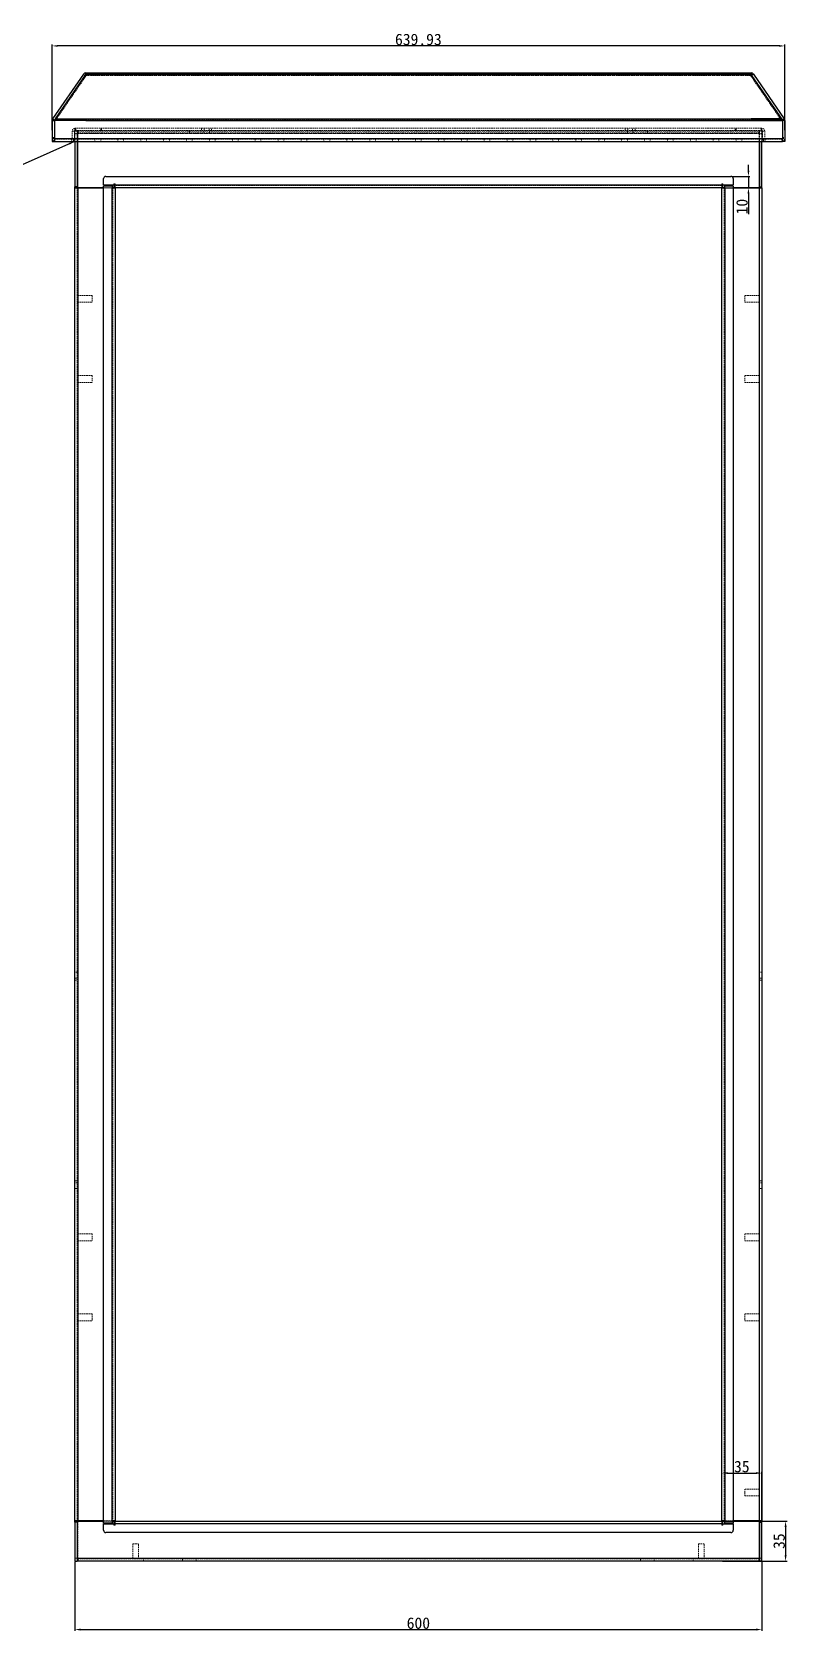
# Model space of a CAD drawing. Header units: millimetres. Extents: x -14348 to 6039, y -1826 to 2921.
# Drawn here: x -5741 to -5081, y 540 to 1937 of the extents above; entities that cross this region are included whole.
import ezdxf

# ---------------------------------------------------------------- set-up
doc = ezdxf.new("R2010")
doc.units = ezdxf.units.MM
doc.linetypes.add('HIDDEN', pattern=[1.905, 1.27, -0.635])
doc.layers.add('标注', color=3, linetype='Continuous')
doc.dimstyles.new('ISO-25', dxfattribs={"dimtxt": 10, "dimasz": 5, "dimexe": 1.25, "dimexo": 0.625, "dimtad": 1, "dimdsep": 46, "dimtxsty": 'Standard', "dimcen": 2.5, "dimadec": 0, "dimazin": 0, "dimtfac": 1, "dimtmove": 0, "dimatfit": 3, "dimfxl": 1, "dimarcsym": 0})

# ---------------------------------------------------------------- blocks, each defined once
blk = doc.blocks.new('*D184')
at = {"layer": 'Defpoints', "color": 0, "transparency": 16777216}
for p in [(-5723.3, 1924.6), (-5723.3, 1850.2), (-5083.4, 1850.2)]:
    blk.add_point(p, dxfattribs=at)
at = {"layer": '标注', "color": 0, "lineweight": -2, "transparency": 16777216}
for p, q in [((-5723.3, 1850.9), (-5723.3, 1925.9)), ((-5088.4, 1924.6), (-5718.3, 1924.6)), ((-5083.4, 1850.9), (-5083.4, 1925.9))]:
    blk.add_line(p, q, dxfattribs=at)
at = {"layer": '标注', "color": 0, "transparency": 16777216}
for points in [[(-5718.3, 1925.4), (-5718.3, 1923.8), (-5723.3, 1924.6)], [(-5088.4, 1925.4), (-5088.4, 1923.8), (-5083.4, 1924.6)]]:
    blk.add_solid(points, dxfattribs=at)
at = {"layer": '标注', "color": 0, "transparency": 16777216, "insert": (-5403.4, 1930.2), "char_height": 10, "attachment_point": 5}
blk.add_mtext('639.93', dxfattribs=at)
blk = doc.blocks.new('*D198')
at = {"layer": 'Defpoints', "color": 0, "transparency": 16777216}
for p in [(-5138.5, 635.6), (-5138.5, 600.6), (-5082.7, 600.6)]:
    blk.add_point(p, dxfattribs=at)
at = {"layer": '标注', "color": 0, "lineweight": -2, "transparency": 16777216}
for p, q in [((-5137.8, 635.6), (-5081.4, 635.6)), ((-5082.7, 630.6), (-5082.7, 605.6)), ((-5137.8, 600.6), (-5081.4, 600.6))]:
    blk.add_line(p, q, dxfattribs=at)
at = {"layer": '标注', "color": 0, "transparency": 16777216}
for points in [[(-5083.5, 630.6), (-5081.8, 630.6), (-5082.7, 635.6)], [(-5083.5, 605.6), (-5081.8, 605.6), (-5082.7, 600.6)]]:
    blk.add_solid(points, dxfattribs=at)
at = {"layer": '标注', "color": 0, "transparency": 16777216, "insert": (-5088.3, 618.1), "char_height": 10, "attachment_point": 5, "rotation": 90}
blk.add_mtext('35', dxfattribs=at)
blk = doc.blocks.new('*D199')
at = {"layer": 'Defpoints', "color": 0, "transparency": 16777216}
for p in [(-5103.4, 677.6), (-5138.4, 635.7), (-5103.4, 635.6)]:
    blk.add_point(p, dxfattribs=at)
at = {"layer": '标注', "color": 0, "lineweight": -2, "transparency": 16777216}
for p, q in [((-5138.4, 636.3), (-5138.4, 678.8)), ((-5133.4, 677.6), (-5108.4, 677.6)), ((-5103.4, 636.2), (-5103.4, 678.8))]:
    blk.add_line(p, q, dxfattribs=at)
at = {"layer": '标注', "color": 0, "transparency": 16777216}
for points in [[(-5133.4, 678.4), (-5133.4, 676.8), (-5138.4, 677.6)], [(-5108.4, 678.4), (-5108.4, 676.8), (-5103.4, 677.6)]]:
    blk.add_solid(points, dxfattribs=at)
at = {"layer": '标注', "color": 0, "transparency": 16777216, "insert": (-5120.9, 683.2), "char_height": 10, "attachment_point": 5}
blk.add_mtext('35', dxfattribs=at)
blk = doc.blocks.new('*D200')
at = {"layer": 'Defpoints', "color": 0, "transparency": 16777216}
for p in [(-5130.4, 1810.6), (-5138.5, 1800.6), (-5115.1, 1800.6)]:
    blk.add_point(p, dxfattribs=at)
at = {"layer": '标注', "color": 0, "lineweight": -2, "transparency": 16777216}
for p, q in [((-5115.1, 1815.6), (-5115.1, 1820.6)), ((-5129.7, 1810.6), (-5113.9, 1810.6)), ((-5115.1, 1810.6), (-5115.1, 1800.6)), ((-5137.8, 1800.6), (-5113.9, 1800.6)), ((-5115.1, 1795.6), (-5115.1, 1777.7))]:
    blk.add_line(p, q, dxfattribs=at)
at = {"layer": '标注', "color": 0, "transparency": 16777216}
for points in [[(-5115.9, 1815.6), (-5114.3, 1815.6), (-5115.1, 1810.6)], [(-5115.9, 1795.6), (-5114.3, 1795.6), (-5115.1, 1800.6)]]:
    blk.add_solid(points, dxfattribs=at)
at = {"layer": '标注', "color": 0, "transparency": 16777216, "insert": (-5120.7, 1784.2), "char_height": 10, "attachment_point": 5, "rotation": 90}
blk.add_mtext('10', dxfattribs=at)
blk = doc.blocks.new('*D202')
at = {"layer": 'Defpoints', "color": 0, "transparency": 16777216}
for p in [(-5703.4, 600.6), (-5103.4, 600.6), (-5103.4, 540.8)]:
    blk.add_point(p, dxfattribs=at)
at = {"layer": '标注', "color": 0, "lineweight": -2, "transparency": 16777216}
for p, q in [((-5703.4, 600), (-5703.4, 539.6)), ((-5103.4, 600), (-5103.4, 539.6)), ((-5698.4, 540.8), (-5108.4, 540.8))]:
    blk.add_line(p, q, dxfattribs=at)
at = {"layer": '标注', "color": 0, "transparency": 16777216}
for points in [[(-5698.4, 541.7), (-5698.4, 540), (-5703.4, 540.8)], [(-5108.4, 541.7), (-5108.4, 540), (-5103.4, 540.8)]]:
    blk.add_solid(points, dxfattribs=at)
at = {"layer": '标注', "color": 0, "transparency": 16777216, "insert": (-5403.4, 546.4), "char_height": 10, "attachment_point": 5}
blk.add_mtext('600', dxfattribs=at)

msp = doc.modelspace()

# ---------------------------------------------------------------- linework, layer by layer
at = {"color": 7, "linetype": 'Continuous', "lineweight": 25}
for p, q in [((-5693.923, 1899.909), (-5693.923, 1900.993)), ((-5693.923, 1900.993), (-5112.803, 1900.993)), ((-5112.803, 1900.993), (-5112.803, 1899.909)), ((-5695.983, 1899.909), (-5722.887, 1860.764)), ((-5694.335, 1898.776), (-5721.239, 1859.631)), ((-5720.345, 1860.764), (-5693.442, 1899.909)), ((-5695.983, 1899.909), (-5694.335, 1898.776)), ((-5693.442, 1899.909), (-5693.923, 1899.909)), ((-5693.923, 1899.909), (-5693.923, 1899.208)), ((-5693.442, 1899.909), (-5113.284, 1899.909)), ((-5086.381, 1860.764), (-5113.284, 1899.909)), ((-5112.803, 1899.909), (-5113.284, 1899.909)), ((-5112.803, 1899.909), (-5112.803, 1899.208)), ((-5110.742, 1899.909), (-5112.391, 1898.776)), ((-5112.391, 1898.776), (-5085.487, 1859.631)), ((-5110.742, 1899.909), (-5083.839, 1860.764)), ((-5723.326, 1859.348), (-5721.326, 1859.348)), ((-5723.326, 1859.348), (-5723.326, 1841.124)), ((-5722.887, 1860.764), (-5721.239, 1859.631)), ((-5721.326, 1859.348), (-5721.326, 1841.124)), ((-5693.923, 1859.348), (-5721.226, 1859.348)), ((-5721.226, 1859.348), (-5721.226, 1843.624)), ((-5720.345, 1859.631), (-5720.345, 1860.764)), ((-5720.345, 1860.764), (-5693.923, 1860.764)), ((-5720.345, 1859.631), (-5693.923, 1859.631)), ((-5693.923, 1860.764), (-5112.803, 1860.764)), ((-5693.923, 1859.348), (-5693.923, 1860.764)), ((-5693.923, 1859.348), (-5112.803, 1859.348)), ((-5112.803, 1860.764), (-5112.803, 1859.348)), ((-5086.381, 1860.764), (-5112.803, 1860.764)), ((-5086.381, 1859.631), (-5112.803, 1859.631)), ((-5112.803, 1859.348), (-5085.499, 1859.348)), ((-5086.381, 1859.631), (-5086.381, 1860.764)), ((-5085.499, 1859.348), (-5085.499, 1843.624)), ((-5083.839, 1860.764), (-5085.487, 1859.631)), ((-5083.399, 1859.348), (-5085.399, 1859.348)), ((-5085.399, 1859.348), (-5085.399, 1841.124)), ((-5083.399, 1859.348), (-5083.399, 1841.124)), ((-5723.326, 1841.124), (-5721.326, 1841.124)), ((-5721.226, 1843.624), (-5085.499, 1843.624)), ((-5721.226, 1841.124), (-5721.226, 1843.624)), ((-5721.226, 1841.124), (-5085.499, 1841.124)), ((-5703.363, 1841.124), (-5703.363, 1801.524)), ((-5701.363, 1841.124), (-5701.363, 1801.524)), ((-5701.263, 1800.624), (-5701.263, 1841.124)), ((-5105.463, 1841.124), (-5105.463, 1800.624)), ((-5105.363, 1801.524), (-5105.363, 1841.124)), ((-5103.363, 1801.524), (-5103.363, 1841.124)), ((-5085.499, 1843.624), (-5085.499, 1841.124)), ((-5083.399, 1841.124), (-5085.399, 1841.124)), ((-5678.363, 1803.124), (-5678.363, 1808.624)), ((-5678.363, 1803.124), (-5668.263, 1803.124)), ((-5676.363, 1810.624), (-5130.363, 1810.624)), ((-5669.263, 1803.124), (-5669.263, 1800.624)), ((-5668.263, 1803.124), (-5138.463, 1803.124)), ((-5668.263, 1800.624), (-5668.263, 1803.124)), ((-5138.463, 1803.124), (-5128.363, 1803.124)), ((-5138.463, 1803.124), (-5138.463, 1800.624)), ((-5137.463, 1800.624), (-5137.463, 1803.124)), ((-5128.363, 1808.624), (-5128.363, 1803.124)), ((-5701.363, 1801.524), (-5703.363, 1801.524)), ((-5703.363, 1800.524), (-5703.363, 1801.524)), ((-5703.363, 1800.524), (-5700.863, 1800.524)), ((-5703.363, 635.724), (-5703.363, 1800.524)), ((-5701.363, 1800.524), (-5701.363, 1801.524)), ((-5678.363, 1800.624), (-5701.263, 1800.624)), ((-5700.863, 1800.524), (-5700.863, 635.724)), ((-5700.863, 1800.524), (-5678.363, 1800.524)), ((-5678.363, 633.924), (-5678.363, 1802.324)), ((-5678.363, 1802.324), (-5670.863, 1802.324)), ((-5670.863, 1802.324), (-5670.863, 1800.524)), ((-5669.263, 1800.624), (-5670.863, 1800.624)), ((-5670.863, 635.724), (-5670.863, 1800.524)), ((-5670.863, 1800.524), (-5668.363, 1800.524)), ((-5668.363, 1800.524), (-5668.363, 635.724)), ((-5138.463, 1800.624), (-5668.263, 1800.624)), ((-5138.363, 1800.524), (-5135.863, 1800.524)), ((-5138.363, 635.724), (-5138.363, 1800.524)), ((-5135.863, 1800.624), (-5137.463, 1800.624)), ((-5135.863, 1800.524), (-5135.863, 1802.324)), ((-5135.863, 1802.324), (-5128.363, 1802.324)), ((-5135.863, 1800.524), (-5135.863, 635.724)), ((-5128.363, 1802.324), (-5128.363, 633.924)), ((-5105.463, 1800.624), (-5128.363, 1800.624)), ((-5128.363, 1800.524), (-5105.863, 1800.524)), ((-5105.863, 1800.524), (-5105.863, 635.724)), ((-5105.863, 1800.524), (-5103.363, 1800.524)), ((-5105.363, 1801.524), (-5103.363, 1801.524)), ((-5105.363, 1801.524), (-5105.363, 1800.524)), ((-5103.363, 1800.524), (-5103.363, 1801.524)), ((-5103.363, 1800.524), (-5103.363, 635.724)), ((-5700.863, 635.724), (-5703.363, 635.724)), ((-5703.363, 634.724), (-5703.363, 635.724)), ((-5701.363, 634.724), (-5703.363, 634.724)), ((-5703.363, 634.724), (-5703.363, 600.624)), ((-5701.363, 634.724), (-5701.363, 635.724)), ((-5701.363, 634.724), (-5701.363, 600.624)), ((-5701.263, 603.124), (-5701.263, 635.624)), ((-5701.263, 635.624), (-5678.363, 635.624)), ((-5678.363, 635.724), (-5700.863, 635.724)), ((-5670.863, 633.924), (-5678.363, 633.924)), ((-5678.363, 627.624), (-5678.363, 633.124)), ((-5678.363, 633.124), (-5668.263, 633.124)), ((-5670.863, 635.724), (-5670.863, 633.924)), ((-5668.363, 635.724), (-5670.863, 635.724)), ((-5670.863, 635.624), (-5669.263, 635.624)), ((-5669.263, 635.624), (-5669.263, 633.124)), ((-5668.263, 635.624), (-5138.463, 635.624)), ((-5668.263, 633.124), (-5668.263, 635.624)), ((-5138.463, 633.124), (-5668.263, 633.124)), ((-5138.463, 635.624), (-5138.463, 633.124)), ((-5138.463, 633.124), (-5128.363, 633.124)), ((-5135.863, 635.724), (-5138.363, 635.724)), ((-5137.463, 633.124), (-5137.463, 635.624)), ((-5137.463, 635.624), (-5135.863, 635.624)), ((-5135.863, 633.924), (-5135.863, 635.724)), ((-5128.363, 633.924), (-5135.863, 633.924)), ((-5105.863, 635.724), (-5128.363, 635.724)), ((-5128.363, 635.624), (-5105.463, 635.624)), ((-5128.363, 633.124), (-5128.363, 627.624)), ((-5103.363, 635.724), (-5105.863, 635.724)), ((-5105.463, 635.624), (-5105.463, 603.124)), ((-5105.363, 635.724), (-5105.363, 634.724)), ((-5105.363, 600.624), (-5105.363, 634.724)), ((-5105.363, 634.724), (-5103.363, 634.724)), ((-5103.363, 634.724), (-5103.363, 635.724)), ((-5103.363, 600.624), (-5103.363, 634.724)), ((-5130.363, 625.624), (-5676.363, 625.624)), ((-5701.263, 603.124), (-5105.463, 603.124)), ((-5701.263, 600.624), (-5701.263, 603.124)), ((-5105.463, 603.124), (-5105.463, 600.624)), ((-5703.363, 600.624), (-5701.363, 600.624)), ((-5105.463, 600.624), (-5701.263, 600.624)), ((-5103.363, 600.624), (-5105.363, 600.624))]:
    msp.add_line(p, q, dxfattribs=at)
at = {"color": 7, "linetype": 'HIDDEN', "lineweight": 18}
for p, q in [((-5693.442, 1898.776), (-5720.345, 1859.631)), ((-5693.923, 1899.208), (-5693.923, 1898.776)), ((-5693.923, 1898.993), (-5112.803, 1898.993)), ((-5693.442, 1898.776), (-5693.923, 1898.776)), ((-5693.442, 1899.909), (-5693.442, 1898.776)), ((-5113.284, 1899.909), (-5693.442, 1899.909)), ((-5113.284, 1898.776), (-5693.442, 1898.776)), ((-5113.284, 1899.909), (-5113.284, 1898.776)), ((-5113.284, 1898.776), (-5086.381, 1859.631)), ((-5112.803, 1898.776), (-5113.284, 1898.776)), ((-5112.803, 1899.208), (-5112.803, 1898.776)), ((-5112.803, 1860.764), (-5693.923, 1860.764)), ((-5693.923, 1859.631), (-5112.803, 1859.631)), ((-5112.803, 1859.348), (-5693.923, 1859.348)), ((-5721.326, 1844.624), (-5723.326, 1844.624)), ((-5703.826, 1850.124), (-5705.826, 1850.124)), ((-5705.826, 1843.624), (-5705.826, 1850.124)), ((-5703.826, 1843.624), (-5703.826, 1850.124)), ((-5102.999, 1850.124), (-5703.726, 1850.124)), ((-5703.726, 1850.124), (-5703.726, 1843.624)), ((-5703.363, 1850.624), (-5701.363, 1850.624)), ((-5703.363, 1850.624), (-5703.363, 1841.124)), ((-5703.363, 1847.917), (-5701.363, 1847.917)), ((-5703.326, 1852.624), (-5703.326, 1850.624)), ((-5702.619, 1852.624), (-5703.326, 1852.624)), ((-5104.107, 1852.624), (-5702.619, 1852.624)), ((-5702.619, 1852.624), (-5702.619, 1850.624)), ((-5701.363, 1850.624), (-5105.363, 1850.624)), ((-5701.363, 1850.624), (-5701.363, 1841.124)), ((-5701.263, 1848.124), (-5701.263, 1850.624)), ((-5701.263, 1848.624), (-5105.463, 1848.624)), ((-5701.263, 1841.124), (-5701.263, 1848.124)), ((-5105.463, 1848.124), (-5701.263, 1848.124)), ((-5700.863, 603.124), (-5700.863, 1848.124)), ((-5700.863, 1848.124), (-5105.863, 1848.124)), ((-5700.863, 1800.624), (-5700.863, 1848.124)), ((-5700.656, 1850.624), (-5700.656, 1848.624)), ((-5680.826, 1850.624), (-5680.826, 1852.624)), ((-5680.119, 1852.624), (-5680.119, 1850.624)), ((-5603.363, 1850.624), (-5603.363, 1848.624)), ((-5592.688, 1852.624), (-5592.688, 1850.624)), ((-5590.863, 1850.624), (-5590.863, 1848.624)), ((-5590.463, 1852.624), (-5590.463, 1850.624)), ((-5586.263, 1850.624), (-5586.263, 1852.624)), ((-5585.863, 1848.624), (-5585.863, 1850.624)), ((-5584.038, 1850.624), (-5584.038, 1852.624)), ((-5222.688, 1852.624), (-5222.688, 1850.624)), ((-5220.863, 1850.624), (-5220.863, 1848.624)), ((-5220.463, 1852.624), (-5220.463, 1850.624)), ((-5216.263, 1850.624), (-5216.263, 1852.624)), ((-5215.863, 1848.624), (-5215.863, 1850.624)), ((-5214.038, 1850.624), (-5214.038, 1852.624)), ((-5203.363, 1850.624), (-5203.363, 1848.624)), ((-5126.607, 1850.624), (-5126.607, 1852.624)), ((-5125.899, 1852.624), (-5125.899, 1850.624)), ((-5106.07, 1848.624), (-5106.07, 1850.624)), ((-5105.863, 1848.124), (-5105.863, 603.124)), ((-5105.863, 1848.124), (-5105.863, 1800.624)), ((-5105.463, 1850.624), (-5105.463, 1848.124)), ((-5105.463, 1848.124), (-5105.463, 1841.124)), ((-5103.363, 1850.624), (-5105.363, 1850.624)), ((-5105.363, 1841.124), (-5105.363, 1850.624)), ((-5103.363, 1847.917), (-5105.363, 1847.917)), ((-5104.107, 1852.624), (-5104.107, 1850.624)), ((-5103.399, 1852.624), (-5104.107, 1852.624)), ((-5103.399, 1852.624), (-5103.399, 1850.624)), ((-5103.363, 1841.124), (-5103.363, 1850.624)), ((-5102.999, 1843.624), (-5102.999, 1850.124)), ((-5102.899, 1850.124), (-5100.899, 1850.124)), ((-5102.899, 1850.124), (-5102.899, 1843.624)), ((-5100.899, 1850.124), (-5100.899, 1843.624)), ((-5085.399, 1844.624), (-5083.399, 1844.624)), ((-5721.326, 1843.624), (-5723.326, 1843.624)), ((-5721.226, 1843.624), (-5085.499, 1843.624)), ((-5085.499, 1843.124), (-5721.226, 1843.124)), ((-5721.226, 1841.157), (-5720.826, 1841.124)), ((-5720.826, 1843.124), (-5720.826, 1841.124)), ((-5706.326, 1843.124), (-5706.326, 1841.124)), ((-5705.826, 1843.624), (-5703.826, 1843.624)), ((-5704.726, 1843.124), (-5704.726, 1841.124)), ((-5703.726, 1843.624), (-5102.999, 1843.624)), ((-5703.726, 1843.624), (-5703.726, 1843.124)), ((-5703.726, 1843.124), (-5703.726, 1841.124)), ((-5685.863, 1843.124), (-5685.863, 1841.124)), ((-5680.863, 1843.124), (-5680.863, 1841.124)), ((-5665.863, 1843.124), (-5665.863, 1841.124)), ((-5660.863, 1843.124), (-5660.863, 1841.124)), ((-5645.863, 1843.124), (-5645.863, 1841.124)), ((-5640.863, 1843.124), (-5640.863, 1841.124)), ((-5625.863, 1843.124), (-5625.863, 1841.124)), ((-5620.863, 1843.124), (-5620.863, 1841.124)), ((-5605.863, 1843.124), (-5605.863, 1841.124)), ((-5600.863, 1843.124), (-5600.863, 1841.124)), ((-5585.863, 1843.124), (-5585.863, 1841.124)), ((-5580.863, 1843.124), (-5580.863, 1841.124)), ((-5565.863, 1843.124), (-5565.863, 1841.124)), ((-5560.863, 1843.124), (-5560.863, 1841.124)), ((-5545.863, 1843.124), (-5545.863, 1841.124)), ((-5540.863, 1843.124), (-5540.863, 1841.124)), ((-5525.863, 1843.124), (-5525.863, 1841.124)), ((-5520.863, 1843.124), (-5520.863, 1841.124)), ((-5505.863, 1843.124), (-5505.863, 1841.124)), ((-5500.863, 1843.124), (-5500.863, 1841.124)), ((-5485.863, 1843.124), (-5485.863, 1841.124)), ((-5480.863, 1843.124), (-5480.863, 1841.124)), ((-5465.863, 1843.124), (-5465.863, 1841.124)), ((-5460.863, 1843.124), (-5460.863, 1841.124)), ((-5445.863, 1843.124), (-5445.863, 1841.124)), ((-5440.863, 1843.124), (-5440.863, 1841.124)), ((-5425.863, 1843.124), (-5425.863, 1841.124)), ((-5420.863, 1843.124), (-5420.863, 1841.124)), ((-5405.863, 1843.124), (-5405.863, 1841.124)), ((-5400.863, 1843.124), (-5400.863, 1841.124)), ((-5385.863, 1843.124), (-5385.863, 1841.124)), ((-5380.863, 1843.124), (-5380.863, 1841.124)), ((-5365.863, 1843.124), (-5365.863, 1841.124)), ((-5360.863, 1843.124), (-5360.863, 1841.124)), ((-5345.863, 1843.124), (-5345.863, 1841.124)), ((-5340.863, 1843.124), (-5340.863, 1841.124)), ((-5325.863, 1843.124), (-5325.863, 1841.124)), ((-5320.863, 1843.124), (-5320.863, 1841.124)), ((-5305.863, 1843.124), (-5305.863, 1841.124)), ((-5300.863, 1843.124), (-5300.863, 1841.124)), ((-5285.863, 1843.124), (-5285.863, 1841.124)), ((-5280.863, 1843.124), (-5280.863, 1841.124)), ((-5265.863, 1843.124), (-5265.863, 1841.124)), ((-5260.863, 1843.124), (-5260.863, 1841.124)), ((-5245.863, 1843.124), (-5245.863, 1841.124)), ((-5240.863, 1843.124), (-5240.863, 1841.124)), ((-5225.863, 1843.124), (-5225.863, 1841.124)), ((-5220.863, 1843.124), (-5220.863, 1841.124)), ((-5205.863, 1843.124), (-5205.863, 1841.124)), ((-5200.863, 1843.124), (-5200.863, 1841.124)), ((-5185.863, 1843.124), (-5185.863, 1841.124)), ((-5180.863, 1843.124), (-5180.863, 1841.124)), ((-5165.863, 1843.124), (-5165.863, 1841.124)), ((-5160.863, 1843.124), (-5160.863, 1841.124)), ((-5145.863, 1843.124), (-5145.863, 1841.124)), ((-5140.863, 1843.124), (-5140.863, 1841.124)), ((-5125.863, 1843.124), (-5125.863, 1841.124)), ((-5120.863, 1843.124), (-5120.863, 1841.124)), ((-5102.999, 1843.124), (-5102.999, 1843.624)), ((-5102.999, 1843.124), (-5102.999, 1841.124)), ((-5100.899, 1843.624), (-5102.899, 1843.624)), ((-5101.999, 1843.124), (-5101.999, 1841.124)), ((-5100.399, 1843.124), (-5100.399, 1841.124)), ((-5085.899, 1843.124), (-5085.899, 1841.124)), ((-5085.899, 1841.124), (-5085.499, 1841.157)), ((-5085.399, 1843.624), (-5083.399, 1843.624)), ((-5668.263, 1804.124), (-5669.263, 1804.124)), ((-5669.263, 1804.124), (-5669.263, 1803.124)), ((-5668.263, 1803.124), (-5668.263, 1804.124)), ((-5668.263, 1803.124), (-5138.463, 1803.124)), ((-5138.463, 1802.624), (-5668.263, 1802.624)), ((-5138.463, 1804.124), (-5138.463, 1803.124)), ((-5137.463, 1804.124), (-5138.463, 1804.124)), ((-5137.463, 1803.124), (-5137.463, 1804.124)), ((-5701.363, 635.724), (-5701.363, 1800.524)), ((-5700.863, 1800.524), (-5700.863, 635.724)), ((-5670.863, 1800.624), (-5678.363, 1800.624)), ((-5678.363, 1800.524), (-5670.863, 1800.524)), ((-5670.863, 635.724), (-5670.863, 1800.524)), ((-5670.363, 1800.524), (-5670.363, 635.724)), ((-5136.363, 635.724), (-5136.363, 1800.524)), ((-5128.363, 1800.624), (-5135.863, 1800.624)), ((-5135.863, 1800.524), (-5135.863, 635.724)), ((-5135.863, 1800.524), (-5128.363, 1800.524)), ((-5105.863, 635.724), (-5105.863, 1800.524)), ((-5105.363, 1800.524), (-5105.363, 635.724)), ((-5701.363, 1115.124), (-5703.363, 1115.124)), ((-5703.363, 1110.124), (-5701.363, 1110.124)), ((-5703.363, 1108.374), (-5701.363, 1108.374)), ((-5103.363, 1115.124), (-5105.363, 1115.124)), ((-5105.363, 1110.124), (-5103.363, 1110.124)), ((-5105.363, 1108.374), (-5103.363, 1108.374)), ((-5703.363, 932.874), (-5701.363, 932.874)), ((-5701.363, 931.124), (-5703.363, 931.124)), ((-5703.363, 926.124), (-5701.363, 926.124)), ((-5105.363, 932.874), (-5103.363, 932.874)), ((-5103.363, 931.124), (-5105.363, 931.124)), ((-5105.363, 926.124), (-5103.363, 926.124)), ((-5700.863, 603.124), (-5700.863, 635.624)), ((-5670.863, 635.724), (-5678.363, 635.724)), ((-5678.363, 635.624), (-5670.863, 635.624)), ((-5669.263, 633.124), (-5669.263, 632.124)), ((-5669.263, 632.124), (-5668.263, 632.124)), ((-5668.263, 633.624), (-5138.463, 633.624)), ((-5138.463, 633.124), (-5668.263, 633.124)), ((-5668.263, 632.124), (-5668.263, 633.124)), ((-5138.463, 633.124), (-5138.463, 632.124)), ((-5138.463, 632.124), (-5137.463, 632.124)), ((-5137.463, 632.124), (-5137.463, 633.124)), ((-5128.363, 635.724), (-5135.863, 635.724)), ((-5135.863, 635.624), (-5128.363, 635.624)), ((-5105.863, 635.624), (-5105.863, 603.124)), ((-5703.363, 603.331), (-5701.363, 603.331)), ((-5701.263, 603.124), (-5105.463, 603.124)), ((-5105.463, 602.624), (-5701.263, 602.624)), ((-5105.863, 603.124), (-5700.863, 603.124)), ((-5700.656, 602.624), (-5700.656, 600.624)), ((-5643.363, 600.624), (-5643.363, 602.624)), ((-5609.363, 602.624), (-5609.363, 600.624)), ((-5597.363, 600.624), (-5597.363, 602.624)), ((-5209.363, 602.624), (-5209.363, 600.624)), ((-5197.363, 600.624), (-5197.363, 602.624)), ((-5163.363, 600.624), (-5163.363, 602.624)), ((-5106.07, 600.624), (-5106.07, 602.624)), ((-5103.363, 603.331), (-5105.363, 603.331))]:
    msp.add_line(p, q, dxfattribs=at)
at = {"color": 8, "linetype": 'Continuous', "lineweight": 25}
for p, q in [((-5700.863, 1800.524), (-5700.863, 1800.624)), ((-5105.863, 1800.624), (-5105.863, 1800.524)), ((-5700.863, 635.624), (-5700.863, 635.724)), ((-5105.863, 635.724), (-5105.863, 635.624))]:
    msp.add_line(p, q, dxfattribs=at)
at = {"color": 30, "linetype": 'HIDDEN', "lineweight": 18, "true_color": 0xf26722}
for p, q in [((-5688.363, 1706.624), (-5701.363, 1706.624)), ((-5688.363, 1706.624), (-5688.363, 1700.624)), ((-5118.363, 1706.624), (-5118.363, 1700.624)), ((-5105.363, 1706.624), (-5118.363, 1706.624)), ((-5701.363, 1700.624), (-5688.363, 1700.624)), ((-5118.363, 1700.624), (-5105.363, 1700.624)), ((-5688.363, 1636.624), (-5701.363, 1636.624)), ((-5688.363, 1636.624), (-5688.363, 1630.624)), ((-5118.363, 1636.624), (-5118.363, 1630.624)), ((-5105.363, 1636.624), (-5118.363, 1636.624)), ((-5701.363, 1630.624), (-5688.363, 1630.624)), ((-5118.363, 1630.624), (-5105.363, 1630.624)), ((-5688.363, 886.624), (-5701.363, 886.624)), ((-5701.363, 880.624), (-5688.363, 880.624)), ((-5688.363, 886.624), (-5688.363, 880.624)), ((-5118.363, 886.624), (-5118.363, 880.624)), ((-5105.363, 886.624), (-5118.363, 886.624)), ((-5118.363, 880.624), (-5105.363, 880.624)), ((-5688.363, 816.624), (-5701.363, 816.624)), ((-5701.363, 810.624), (-5688.363, 810.624)), ((-5688.363, 816.624), (-5688.363, 810.624)), ((-5118.363, 816.624), (-5118.363, 810.624)), ((-5105.363, 816.624), (-5118.363, 816.624)), ((-5118.363, 810.624), (-5105.363, 810.624)), ((-5118.363, 660.624), (-5118.363, 663.624)), ((-5105.363, 663.624), (-5118.363, 663.624)), ((-5118.363, 657.624), (-5118.363, 660.624)), ((-5118.363, 657.624), (-5105.363, 657.624))]:
    msp.add_line(p, q, dxfattribs=at)
at = {"color": 175, "linetype": 'HIDDEN', "lineweight": 18, "true_color": 0x4554a5}
for p, q in [((-5652.863, 615.624), (-5650.363, 615.624)), ((-5652.863, 615.624), (-5652.863, 602.624)), ((-5650.363, 615.624), (-5647.863, 615.624)), ((-5647.863, 602.624), (-5647.863, 615.624)), ((-5158.863, 615.624), (-5153.863, 615.624)), ((-5158.863, 615.624), (-5158.863, 602.624)), ((-5153.863, 602.624), (-5153.863, 615.624))]:
    msp.add_line(p, q, dxfattribs=at)
at = {"color": 7, "linetype": 'Continuous', "lineweight": 25, "flags": 128}
for points in [[(-5721.326, 1841.175), (-5721.314, 1841.172), (-5721.226, 1841.157)], [(-5085.499, 1841.157), (-5085.412, 1841.172), (-5085.399, 1841.175)]]:
    msp.add_lwpolyline(points, dxfattribs=at)
at = {"color": 7, "linetype": 'Continuous', "lineweight": 25}
for centre, radius, start, end in [((-5693.923, 1898.493), 2.5, 90, 145.5), ((-5112.803, 1898.493), 2.5, 34.5, 90), ((-5693.923, 1898.493), 0.5, 109.651825, 145.5), ((-5112.803, 1898.493), 0.5, 34.5, 70.348175), ((-5720.826, 1859.348), 2.5, 145.5, 180), ((-5720.826, 1859.348), 0.5, 145.5, 180), ((-5085.899, 1859.348), 0.5, 0, 34.5), ((-5085.899, 1859.348), 2.5, 0, 34.5), ((-5720.826, 1843.624), 0.5, 180, 216.869898), ((-5085.899, 1843.624), 0.5, 323.130102, 0), ((-5676.363, 1808.624), 2, 90, 180), ((-5130.363, 1808.624), 2, 0, 90), ((-5676.363, 627.624), 2, 180, 270), ((-5130.363, 627.624), 2, 270, 0)]:
    msp.add_arc(centre, radius, start, end, dxfattribs=at)
at = {"color": 7, "linetype": 'HIDDEN', "lineweight": 18}
for centre, radius, start, end in [((-5693.923, 1898.493), 0.5, 90, 109.651825), ((-5112.803, 1898.493), 0.5, 70.348175, 90), ((-5720.826, 1843.624), 2.5, 180, 258.463041), ((-5720.826, 1843.624), 0.5, 216.869898, 270), ((-5706.326, 1843.624), 0.5, 270, 0), ((-5706.326, 1843.624), 2.5, 270, 0), ((-5100.399, 1843.624), 2.5, 180, 270), ((-5100.399, 1843.624), 0.5, 180, 270), ((-5085.899, 1843.624), 0.5, 270, 323.130102), ((-5085.899, 1843.624), 2.5, 281.536959, 0)]:
    msp.add_arc(centre, radius, start, end, dxfattribs=at)
for points, knots in [([(-5703.326, 1852.624), (-5703.658, 1852.586), (-5704.282, 1852.514), (-5705.064, 1851.99), (-5705.598, 1851.285), (-5705.808, 1850.617), (-5705.823, 1850.225), (-5705.826, 1850.124)], [0, 0, 0, 0, 0.25298979, 0.47621619, 0.69942601, 0.92263588, 1, 1, 1, 1]), ([(-5703.726, 1850.124), (-5703.633, 1850.456), (-5703.457, 1851.08), (-5703.199, 1851.861), (-5702.952, 1852.396), (-5702.758, 1852.606), (-5702.648, 1852.621), (-5702.619, 1852.624)], [0, 0, 0, 0, 0.25298979, 0.47621619, 0.69942601, 0.92263588, 1, 1, 1, 1]), ([(-5703.726, 1850.124), (-5703.589, 1850.221), (-5703.314, 1850.415), (-5702.945, 1850.597), (-5702.713, 1850.616), (-5702.619, 1850.624)], [0, 0, 0, 0, 0.37148257, 0.74478622, 1, 1, 1, 1]), ([(-5104.107, 1852.624), (-5104.013, 1852.586), (-5103.837, 1852.514), (-5103.579, 1851.99), (-5103.332, 1851.285), (-5103.138, 1850.617), (-5103.028, 1850.225), (-5102.999, 1850.124)], [0, 0, 0, 0, 0.25298979, 0.47621619, 0.69942601, 0.92263588, 1, 1, 1, 1]), ([(-5104.107, 1850.624), (-5103.969, 1850.608), (-5103.694, 1850.574), (-5103.325, 1850.354), (-5103.093, 1850.191), (-5102.999, 1850.124)], [0, 0, 0, 0, 0.37148257, 0.74478622, 1, 1, 1, 1]), ([(-5100.899, 1850.124), (-5100.938, 1850.456), (-5101.01, 1851.08), (-5101.534, 1851.861), (-5102.239, 1852.396), (-5102.907, 1852.606), (-5103.299, 1852.621), (-5103.399, 1852.624)], [0, 0, 0, 0, 0.25298979, 0.47621619, 0.69942601, 0.92263588, 1, 1, 1, 1]), ([(-5701.263, 603.25), (-5701.249, 603.243), (-5701.201, 603.218), (-5701.057, 603.176), (-5700.928, 603.142), (-5700.863, 603.124)], [0, 0, 0, 0, 0.1764559, 0.58822795, 1, 1, 1, 1]), ([(-5105.863, 603.124), (-5105.798, 603.142), (-5105.669, 603.176), (-5105.525, 603.218), (-5105.477, 603.243), (-5105.463, 603.25)], [0, 0, 0, 0, 0.41177205, 0.8235441, 1, 1, 1, 1])]:
    msp.add_open_spline(points, degree=3, knots=knots, dxfattribs=at)
for points in [[(-5700.863, 1848.124), (-5701.191, 1848.107), (-5701.846, 1848.073), (-5702.672, 1848.021), (-5703.25, 1847.969), (-5703.325, 1847.934), (-5703.363, 1847.917)], [(-5700.863, 1848.124), (-5700.928, 1848.107), (-5701.059, 1848.073), (-5701.225, 1848.021), (-5701.34, 1847.969), (-5701.355, 1847.934), (-5701.363, 1847.917)], [(-5700.656, 1850.624), (-5700.673, 1850.587), (-5700.708, 1850.512), (-5700.759, 1849.933), (-5700.811, 1849.107), (-5700.846, 1848.452), (-5700.863, 1848.124)], [(-5700.656, 1848.624), (-5700.673, 1848.617), (-5700.708, 1848.602), (-5700.759, 1848.486), (-5700.811, 1848.321), (-5700.846, 1848.19), (-5700.863, 1848.124)], [(-5105.863, 1848.124), (-5105.88, 1848.452), (-5105.915, 1849.107), (-5105.966, 1849.933), (-5106.018, 1850.512), (-5106.053, 1850.587), (-5106.07, 1850.624)], [(-5105.863, 1848.124), (-5105.88, 1848.19), (-5105.915, 1848.321), (-5105.966, 1848.486), (-5106.018, 1848.602), (-5106.053, 1848.617), (-5106.07, 1848.624)], [(-5105.363, 1847.917), (-5105.37, 1847.934), (-5105.385, 1847.969), (-5105.501, 1848.021), (-5105.666, 1848.073), (-5105.797, 1848.107), (-5105.863, 1848.124)], [(-5103.363, 1847.917), (-5103.401, 1847.934), (-5103.476, 1847.969), (-5104.054, 1848.021), (-5104.88, 1848.073), (-5105.535, 1848.107), (-5105.863, 1848.124)], [(-5703.363, 603.331), (-5703.325, 603.314), (-5703.25, 603.28), (-5702.672, 603.228), (-5701.846, 603.176), (-5701.191, 603.142), (-5700.863, 603.124)], [(-5700.863, 603.124), (-5700.846, 602.797), (-5700.811, 602.142), (-5700.759, 601.315), (-5700.708, 600.737), (-5700.673, 600.662), (-5700.656, 600.624)], [(-5700.863, 603.124), (-5700.846, 603.059), (-5700.811, 602.928), (-5700.759, 602.763), (-5700.708, 602.647), (-5700.673, 602.632), (-5700.656, 602.624)], [(-5106.07, 600.624), (-5106.053, 600.662), (-5106.018, 600.737), (-5105.966, 601.315), (-5105.915, 602.142), (-5105.88, 602.797), (-5105.863, 603.124)], [(-5106.07, 602.624), (-5106.053, 602.632), (-5106.018, 602.647), (-5105.966, 602.763), (-5105.915, 602.928), (-5105.88, 603.059), (-5105.863, 603.124)], [(-5105.863, 603.124), (-5105.535, 603.142), (-5104.88, 603.176), (-5104.054, 603.228), (-5103.476, 603.28), (-5103.401, 603.314), (-5103.363, 603.331)]]:
    msp.add_open_spline(points, degree=3, dxfattribs=at)
at = {"color": 7, "linetype": 'Continuous', "lineweight": 25}
for points, knots in [([(-5701.363, 603.331), (-5701.358, 603.314), (-5701.349, 603.287), (-5701.286, 603.26), (-5701.263, 603.25)], [0, 0, 0, 0, 0.6363461, 1, 1, 1, 1]), ([(-5105.463, 603.25), (-5105.44, 603.26), (-5105.376, 603.287), (-5105.368, 603.314), (-5105.363, 603.331)], [0, 0, 0, 0, 0.3636539, 1, 1, 1, 1])]:
    msp.add_open_spline(points, degree=3, knots=knots, dxfattribs=at)

# ---------------------------------------------------------------- dimensions: what is measured, and where the dimension line sits
at = {"layer": '标注'}
for base, p1, p2, picture, middle in [((-5723.326, 1924.601), (-5083.399, 1850.236), (-5723.326, 1850.236), '*D184', (-5403.363, 1930.226)), ((-5103.363, 677.585), (-5138.363, 635.724), (-5103.363, 635.624), '*D199', (-5120.863, 683.21)), ((-5103.363, 540.822), (-5703.363, 600.624), (-5103.363, 600.624), '*D202', (-5403.363, 546.447))]:
    dim = msp.add_linear_dim(base=base, p1=p1, p2=p2, dimstyle='ISO-25', dxfattribs=at)
    dim.commit()
    dim.dimension.update_dxf_attribs({"geometry": picture, "text_midpoint": middle})
for base, p1, p2, picture, middle in [((-5115.104, 1800.624), (-5130.363, 1810.624), (-5138.463, 1800.624), '*D200', (-5120.729, 1784.166)), ((-5082.678, 600.624), (-5138.463, 635.624), (-5138.463, 600.624), '*D198', (-5088.303, 618.124))]:
    dim = msp.add_linear_dim(base=base, p1=p1, p2=p2, angle=90, dimstyle='ISO-25', dxfattribs=at)
    dim.commit()
    dim.dimension.update_dxf_attribs({"geometry": picture, "text_midpoint": middle})

# ---------------------------------------------------------------- leaders
msp.add_leader([(-5703.726, 1841.124), (-5819.107, 1789.553), (-6031.32, 1789.553)], dimstyle='ISO-25', override={"dimgap": 0.625, "dimtad": 0}, dxfattribs=at)

doc.saveas('drawing.dxf')
